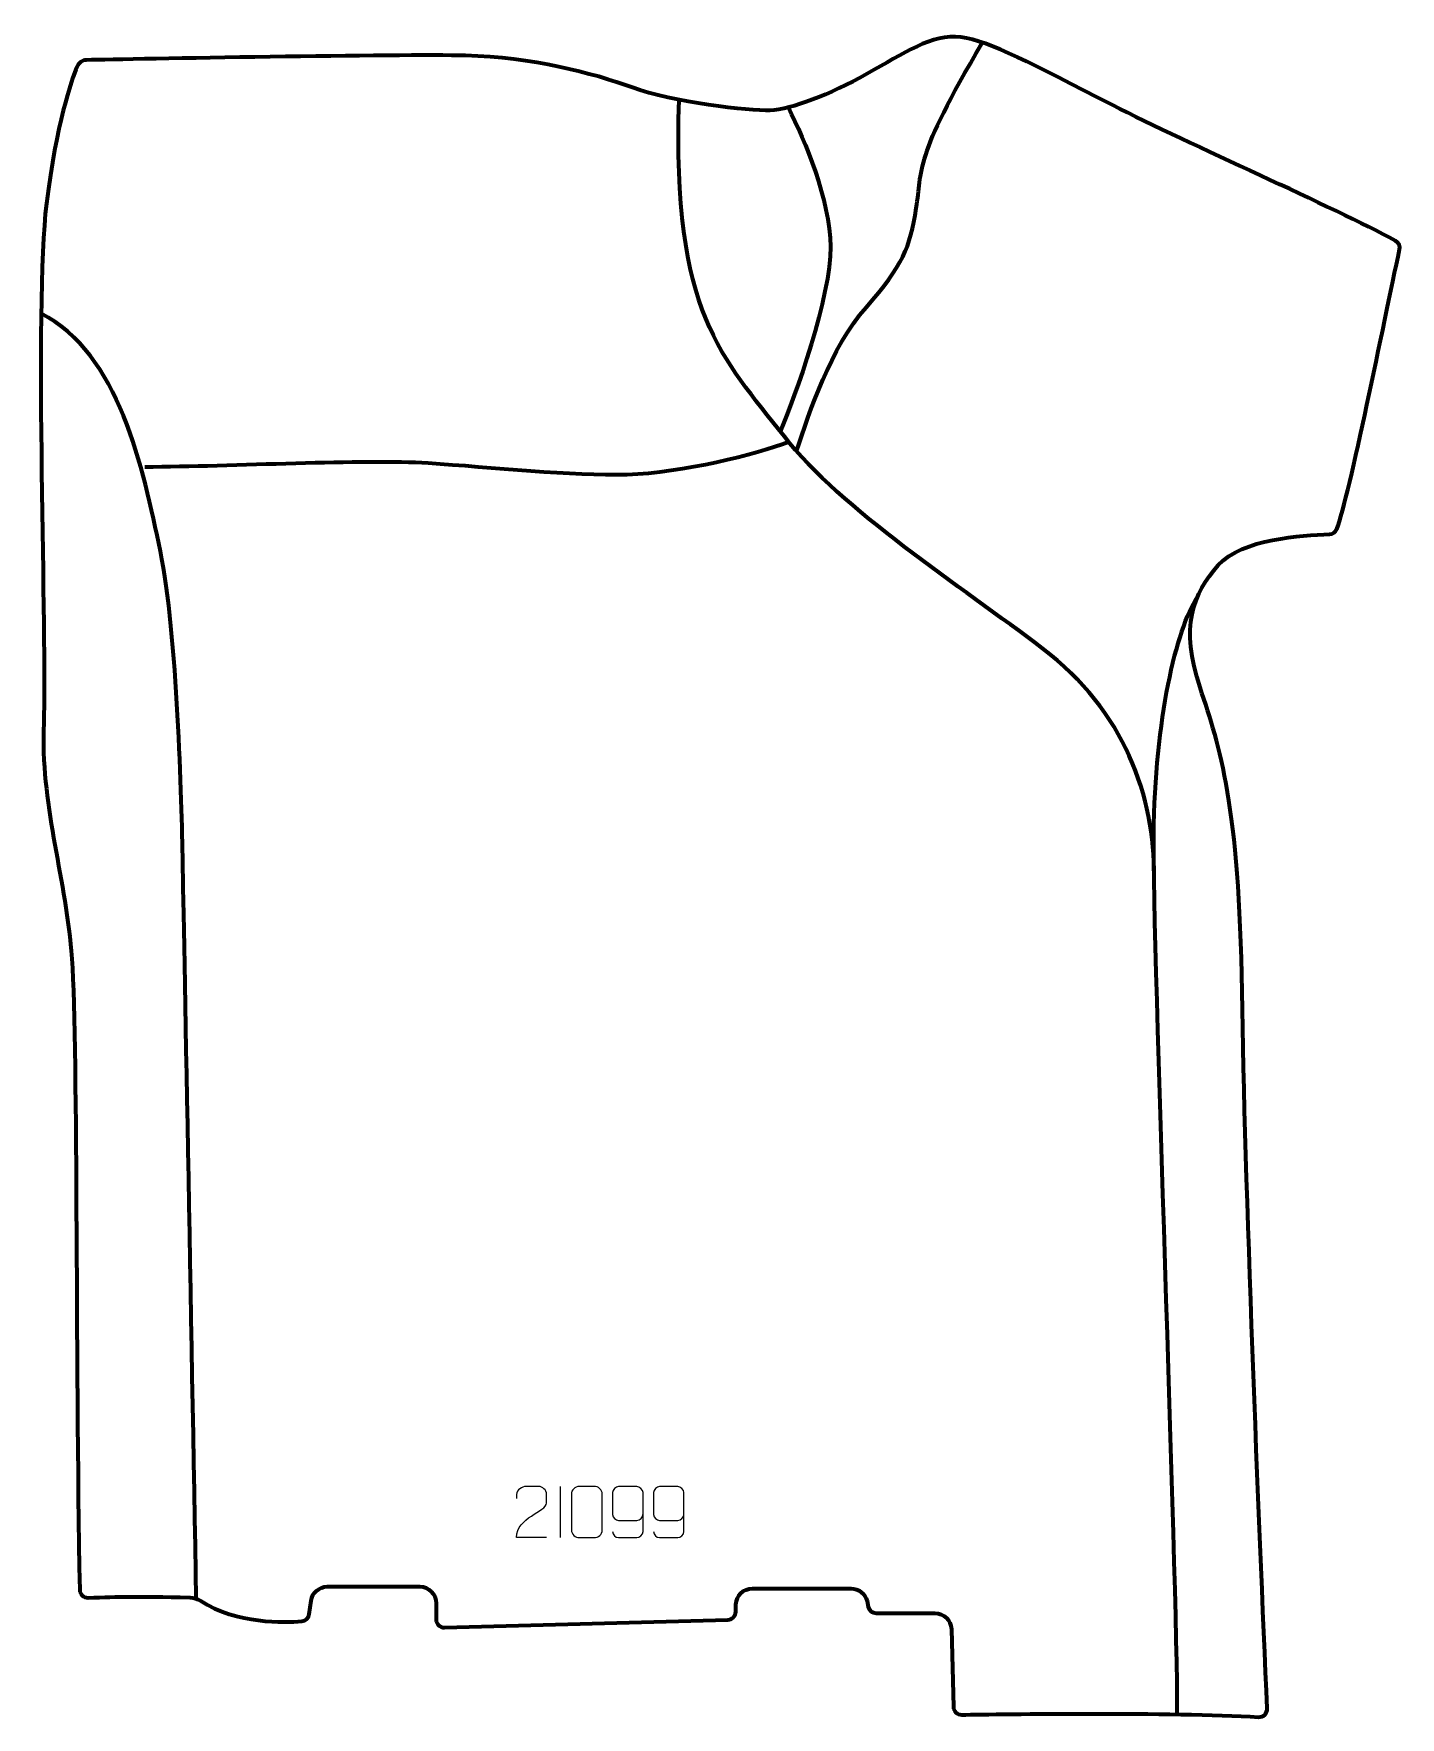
# Model space of a CAD drawing. Header units: millimetres. Extents: x -335 to 332, y -410 to 412.
import ezdxf

# ---------------------------------------------------------------- set-up
doc = ezdxf.new("R2010")
doc.units = ezdxf.units.MM
doc.header["$MEASUREMENT"] = 0
for name, color, linetype in [('layer 1', 7, 'Continuous'), ('layer 2', 7, 'Continuous'), ('layer 3', 7, 'Continuous')]:
    doc.layers.add(name, color=color, linetype=linetype)

msp = doc.modelspace()

# ---------------------------------------------------------------- linework, layer by layer
at = {"layer": 'layer 1', "color": 250, "lineweight": 9}
for points, knots in [([(-84.7886, -322.4289), (-89.703, -322.4286), (-94.6174, -322.4286), (-99.5315, -322.4289), (-99.5315, -322.4289), (-99.5315, -312.4966), (-84.8805, -309.8554), (-84.7886, -305.5451), (-84.7886, -305.5451), (-84.7889, -304.121), (-84.7889, -302.6973), (-84.7886, -301.274), (-84.7886, -301.274), (-84.8055, -299.1969), (-86.9283, -297.4721), (-88.5993, -297.4548), (-88.5993, -297.4548), (-90.6725, -297.4552), (-92.7454, -297.4552), (-94.8178, -297.4548), (-94.8178, -297.4548), (-96.6399, -297.4383), (-99.4646, -299.2304), (-99.5315, -301.324), (-99.5315, -301.324), (-99.5315, -301.324), (-99.5315, -303.3788), (-99.5315, -303.3788)], [0, 0, 0, 0, 0.125, 0.125, 0.125, 0.125, 0.25, 0.25, 0.25, 0.25, 0.375, 0.375, 0.375, 0.375, 0.5, 0.5, 0.5, 0.5, 0.625, 0.625, 0.625, 0.625, 0.75, 0.75, 0.75, 0.75, 1, 1, 1, 1]), ([(-68.7406, -297.4425), (-66.3745, -297.4425), (-64.008, -297.4425), (-61.6415, -297.4425), (-61.6415, -297.4425), (-59.661, -297.4069), (-57.635, -298.9012), (-57.6079, -301.3433), (-57.6079, -301.3433), (-57.6083, -307.1007), (-57.6083, -312.8585), (-57.6079, -318.6167), (-57.6079, -318.6167), (-57.75, -320.9443), (-59.4564, -322.4266), (-61.6415, -322.4374), (-61.6415, -322.4374), (-64.0139, -322.437), (-66.3863, -322.437), (-68.7583, -322.4374), (-68.7583, -322.4374), (-70.7168, -322.543), (-72.7232, -320.6551), (-72.7118, -318.6341), (-72.7118, -318.6341), (-72.7114, -312.8535), (-72.7114, -307.0732), (-72.7118, -301.2934), (-72.7118, -301.2934), (-72.7075, -299.1514), (-70.9304, -297.4289), (-68.7406, -297.4425)], [0, 0, 0, 0, 0.11111111, 0.11111111, 0.11111111, 0.11111111, 0.22222222, 0.22222222, 0.22222222, 0.22222222, 0.33333333, 0.33333333, 0.33333333, 0.33333333, 0.44444444, 0.44444444, 0.44444444, 0.44444444, 0.55555556, 0.55555556, 0.55555556, 0.55555556, 0.66666667, 0.66666667, 0.66666667, 0.66666667, 0.77777778, 0.77777778, 0.77777778, 0.77777778, 1, 1, 1, 1]), ([(-52.5899, -319.4825), (-52.5658, -320.822), (-51.2096, -322.4753), (-49.6377, -322.4409), (-49.6377, -322.4409), (-46.6529, -322.4406), (-43.6677, -322.4406), (-40.6823, -322.4409), (-40.6823, -322.4409), (-39.4632, -322.4559), (-37.735, -321.0183), (-37.73, -319.4825), (-37.73, -319.4825), (-37.7303, -313.1221), (-37.7303, -306.7613), (-37.73, -300.4005), (-37.73, -300.4005), (-37.7347, -299.2376), (-39.4632, -297.4665), (-40.6823, -297.4421), (-40.6823, -297.4421), (-43.6677, -297.4424), (-46.6529, -297.4424), (-49.6377, -297.4421), (-49.6377, -297.4421), (-50.9158, -297.4859), (-52.5855, -299.1004), (-52.5899, -300.4005), (-52.5899, -300.4005), (-52.5899, -303.9839), (-52.5899, -307.5669), (-52.5899, -311.1497), (-52.5899, -311.1497), (-52.5514, -312.6279), (-50.9687, -314.0608), (-49.6377, -314.0587), (-49.6377, -314.0587), (-46.6529, -314.059), (-43.6677, -314.059), (-40.6823, -314.0587), (-40.6823, -314.0587), (-39.3528, -314.0637), (-37.7098, -312.5565), (-37.7515, -311.1279)], [0, 0, 0, 0, 0.08333333, 0.08333333, 0.08333333, 0.08333333, 0.16666667, 0.16666667, 0.16666667, 0.16666667, 0.25, 0.25, 0.25, 0.25, 0.33333333, 0.33333333, 0.33333333, 0.33333333, 0.41666667, 0.41666667, 0.41666667, 0.41666667, 0.5, 0.5, 0.5, 0.5, 0.58333333, 0.58333333, 0.58333333, 0.58333333, 0.66666667, 0.66666667, 0.66666667, 0.66666667, 0.75, 0.75, 0.75, 0.75, 0.83333333, 0.83333333, 0.83333333, 0.83333333, 1, 1, 1, 1]), ([(-32.5899, -319.4825), (-32.5658, -320.822), (-31.2096, -322.4753), (-29.6377, -322.4409), (-29.6377, -322.4409), (-26.6529, -322.4406), (-23.6677, -322.4406), (-20.6823, -322.4409), (-20.6823, -322.4409), (-19.4632, -322.4559), (-17.735, -321.0183), (-17.73, -319.4825), (-17.73, -319.4825), (-17.7303, -313.1221), (-17.7303, -306.7613), (-17.73, -300.4005), (-17.73, -300.4005), (-17.7347, -299.2376), (-19.4632, -297.4665), (-20.6823, -297.4421), (-20.6823, -297.4421), (-23.6677, -297.4424), (-26.6529, -297.4424), (-29.6377, -297.4421), (-29.6377, -297.4421), (-30.9158, -297.4859), (-32.5855, -299.1004), (-32.5899, -300.4005), (-32.5899, -300.4005), (-32.5899, -303.9839), (-32.5899, -307.5669), (-32.5899, -311.1497), (-32.5899, -311.1497), (-32.5514, -312.6279), (-30.9687, -314.0608), (-29.6377, -314.0587), (-29.6377, -314.0587), (-26.6529, -314.059), (-23.6677, -314.059), (-20.6823, -314.0587), (-20.6823, -314.0587), (-19.3528, -314.0637), (-17.7098, -312.5565), (-17.7515, -311.1279)], [0, 0, 0, 0, 0.08333333, 0.08333333, 0.08333333, 0.08333333, 0.16666667, 0.16666667, 0.16666667, 0.16666667, 0.25, 0.25, 0.25, 0.25, 0.33333333, 0.33333333, 0.33333333, 0.33333333, 0.41666667, 0.41666667, 0.41666667, 0.41666667, 0.5, 0.5, 0.5, 0.5, 0.58333333, 0.58333333, 0.58333333, 0.58333333, 0.66666667, 0.66666667, 0.66666667, 0.66666667, 0.75, 0.75, 0.75, 0.75, 0.83333333, 0.83333333, 0.83333333, 0.83333333, 1, 1, 1, 1])]:
    msp.add_open_spline(points, degree=3, knots=knots, dxfattribs=at)
msp.add_open_spline([(-78.16, -297.4547), (-78.16, -297.4547), (-78.16, -322.4288), (-78.16, -322.4288)], degree=3, dxfattribs=at)
at = {"layer": 'layer 2', "color": 230, "lineweight": 200}
msp.add_open_spline([(-308.5602, -351.7628), (-310.7933, -351.8401), (-312.6588, -350.0759), (-312.7033, -347.841), (-312.7033, -347.841), (-315.0016, -231.8428), (-313.5016, -73.5723), (-316.8297, -36.1171), (-316.8297, -36.1171), (-320.1969, 1.7772), (-331.9823, 36.3036), (-330.2987, 75.04), (-330.2987, 75.04), (-328.6153, 113.7767), (-335.1977, 278.2989), (-328.9603, 328.6639), (-328.9603, 328.6639), (-324.1085, 367.8367), (-316.9196, 388.4051), (-313.964, 395.612), (-313.964, 395.612), (-313.2095, 397.452), (-311.4308, 398.6635), (-309.4429, 398.7023), (-309.4429, 398.7023), (-287.1487, 399.139), (-154.2231, 401.684), (-124.4515, 400.868), (-124.4515, 400.868), (-91.9264, 399.9769), (-62.5199, 392.3999), (-42.9158, 385.2685), (-42.9158, 385.2685), (-23.3112, 378.1371), (14.115, 373.6801), (24.3628, 374.1257), (24.3628, 374.1257), (34.6103, 374.5716), (53.3237, 381.7026), (71.5913, 391.954), (71.5913, 391.954), (89.8588, 402.2054), (103.2256, 411.5649), (117.4831, 409.7823), (117.4831, 409.7823), (131.7409, 407.9994), (152.032, 396.8569), (191.3427, 376.8001), (191.3427, 376.8001), (229.5024, 357.3306), (299.473, 326.9416), (329.6214, 310.5018), (329.6214, 310.5018), (331.1754, 309.6548), (331.9868, 307.8895), (331.6157, 306.1588), (331.6157, 306.1588), (323.8535, 269.9684), (307.1565, 185.9551), (300.9642, 169.806), (300.9642, 169.806), (300.3895, 168.3081), (298.9876, 167.2942), (297.3846, 167.2349), (297.3846, 167.2349), (283.6717, 166.728), (254.8886, 165.1884), (243.1291, 152.1642), (243.1291, 152.1642), (230.6535, 138.3474), (224.4157, 121.8564), (234.2179, 92.4397), (234.2179, 92.4397), (244.0202, 63.0233), (253.3766, 35.3895), (254.7133, -55.9803), (254.7133, -55.9803), (256.0281, -145.8483), (262.9461, -315.6648), (266.9885, -405.8281), (266.9885, -405.8281), (267.0951, -408.1985), (265.1252, -410.1327), (262.7577, -409.9909), (262.7577, -409.9909), (220.103, -407.4358), (136.9254, -408.5865), (117.8722, -408.8938), (117.8722, -408.8938), (115.68, -408.9294), (113.8713, -407.193), (113.8121, -405.0005), (113.8121, -405.0005), (113.8121, -405.0005), (112.7918, -367.0561), (112.7918, -367.0561), (112.7918, -367.0561), (112.6751, -362.7201), (109.1268, -359.2664), (104.7908, -359.2685), (104.7908, -359.2685), (104.7908, -359.2685), (76.1347, -359.2812), (76.1347, -359.2812), (76.1347, -359.2812), (74.2607, -359.2823), (72.6373, -357.9816), (72.2287, -356.1524), (72.2287, -356.1524), (72.2287, -356.1524), (71.6343, -353.489), (71.6343, -353.489), (71.6343, -353.489), (70.8176, -349.8317), (67.5728, -347.2311), (63.8266, -347.2311), (63.8266, -347.2311), (63.8266, -347.2311), (15.6457, -347.2311), (15.6457, -347.2311), (15.6457, -347.2311), (11.3188, -347.2311), (7.7762, -350.6724), (7.6492, -354.9985), (7.6492, -354.9985), (7.6492, -354.9985), (7.5427, -358.624), (7.5427, -358.624), (7.5427, -358.624), (7.4806, -360.7449), (5.7742, -362.4481), (3.654, -362.5063), (3.654, -362.5063), (3.654, -362.5063), (-134.6175, -366.3015), (-134.6175, -366.3015), (-134.6175, -366.3015), (-136.8689, -366.3632), (-138.7273, -364.5546), (-138.7273, -362.3014), (-138.7273, -362.3014), (-138.7273, -362.3014), (-138.7273, -354.36), (-138.7273, -354.36), (-138.7273, -354.36), (-138.7273, -349.9404), (-142.3087, -346.3572), (-146.7273, -346.3572), (-146.7273, -346.3572), (-146.7273, -346.3572), (-191.8673, -346.3572), (-191.8673, -346.3572), (-191.8673, -346.3572), (-195.8713, -346.3572), (-199.2591, -349.3188), (-199.7953, -353.2886), (-199.7953, -353.2886), (-199.7953, -353.2886), (-200.6673, -359.7458), (-200.6673, -359.7458), (-200.6673, -359.7458), (-200.9189, -361.6057), (-202.4284, -363.0373), (-204.2978, -363.1974), (-204.2978, -363.1974), (-212.7427, -363.9217), (-236.1293, -364.6696), (-253.6627, -353.2628), (-253.6627, -353.2628), (-255.2163, -352.2521), (-257.0244, -351.6972), (-258.8771, -351.6563), (-258.8771, -351.6563), (-285.7069, -351.0612), (-293.0616, -351.2259), (-308.5602, -351.7628)], degree=3, knots=[0, 0, 0, 0, 0.02222222, 0.02222222, 0.02222222, 0.02222222, 0.04444444, 0.04444444, 0.04444444, 0.04444444, 0.06666667, 0.06666667, 0.06666667, 0.06666667, 0.08888889, 0.08888889, 0.08888889, 0.08888889, 0.11111111, 0.11111111, 0.11111111, 0.11111111, 0.13333333, 0.13333333, 0.13333333, 0.13333333, 0.15555556, 0.15555556, 0.15555556, 0.15555556, 0.17777778, 0.17777778, 0.17777778, 0.17777778, 0.2, 0.2, 0.2, 0.2, 0.22222222, 0.22222222, 0.22222222, 0.22222222, 0.24444444, 0.24444444, 0.24444444, 0.24444444, 0.26666667, 0.26666667, 0.26666667, 0.26666667, 0.28888889, 0.28888889, 0.28888889, 0.28888889, 0.31111111, 0.31111111, 0.31111111, 0.31111111, 0.33333333, 0.33333333, 0.33333333, 0.33333333, 0.35555556, 0.35555556, 0.35555556, 0.35555556, 0.37777778, 0.37777778, 0.37777778, 0.37777778, 0.4, 0.4, 0.4, 0.4, 0.42222222, 0.42222222, 0.42222222, 0.42222222, 0.44444444, 0.44444444, 0.44444444, 0.44444444, 0.46666667, 0.46666667, 0.46666667, 0.46666667, 0.48888889, 0.48888889, 0.48888889, 0.48888889, 0.51111111, 0.51111111, 0.51111111, 0.51111111, 0.53333333, 0.53333333, 0.53333333, 0.53333333, 0.55555556, 0.55555556, 0.55555556, 0.55555556, 0.57777778, 0.57777778, 0.57777778, 0.57777778, 0.6, 0.6, 0.6, 0.6, 0.62222222, 0.62222222, 0.62222222, 0.62222222, 0.64444444, 0.64444444, 0.64444444, 0.64444444, 0.66666667, 0.66666667, 0.66666667, 0.66666667, 0.68888889, 0.68888889, 0.68888889, 0.68888889, 0.71111111, 0.71111111, 0.71111111, 0.71111111, 0.73333333, 0.73333333, 0.73333333, 0.73333333, 0.75555556, 0.75555556, 0.75555556, 0.75555556, 0.77777778, 0.77777778, 0.77777778, 0.77777778, 0.8, 0.8, 0.8, 0.8, 0.82222222, 0.82222222, 0.82222222, 0.82222222, 0.84444444, 0.84444444, 0.84444444, 0.84444444, 0.86666667, 0.86666667, 0.86666667, 0.86666667, 0.88888889, 0.88888889, 0.88888889, 0.88888889, 0.91111111, 0.91111111, 0.91111111, 0.91111111, 0.93333333, 0.93333333, 0.93333333, 0.93333333, 0.95555556, 0.95555556, 0.95555556, 0.95555556, 1, 1, 1, 1], dxfattribs=at)
at = {"layer": 'layer 3', "color": 142, "lineweight": 200}
for points, knots in [([(37.2259, 207.7561), (43.8137, 227.1589), (53.3761, 257.8379), (71.3053, 278.1579), (71.3053, 278.1579), (89.2349, 298.4779), (92.5697, 307.2433), (95.6833, 326.3678), (95.6833, 326.3678), (98.7969, 345.4926), (94.0157, 349.8755), (128.0069, 407.217)], [0, 0, 0, 0, 0.25, 0.25, 0.25, 0.25, 0.5, 0.5, 0.5, 0.5, 1, 1, 1, 1]), ([(211.7774, 0.0017), (212.1884, 39.0465), (197.2172, 81.2331), (157.3742, 111.5137), (157.3742, 111.5137), (117.5311, 141.7948), (58.7206, 179.6478), (31.267, 214.909), (31.267, 214.909), (0.9994, 253.7841), (-23.5289, 274.9708), (-20.0979, 379.3197)], [0, 0, 0, 0, 0.25, 0.25, 0.25, 0.25, 0.5, 0.5, 0.5, 0.5, 1, 1, 1, 1]), ([(33.2565, 375.5975), (41.4229, 359.0392), (53.3761, 330.8392), (53.7744, 307.4867), (53.7744, 307.4867), (54.1727, 284.1342), (36.3158, 233.6697), (29.2489, 217.4864)], [0, 0, 0, 0, 0.33333333, 0.33333333, 0.33333333, 0.33333333, 1, 1, 1, 1]), ([(-255.8061, -352.2118), (-258.1965, -218.7378), (-261.7825, -22.8565), (-262.3801, 7.0259), (-262.3801, 7.0259), (-262.9777, 36.9083), (-264.9698, 118.3873), (-273.337, 159.0273), (-273.337, 159.0273), (-281.7042, 199.6669), (-293.7241, 255.8468), (-331.5415, 274.9708)], [0, 0, 0, 0, 0.25, 0.25, 0.25, 0.25, 0.5, 0.5, 0.5, 0.5, 1, 1, 1, 1]), ([(-280.865, 200.1883), (-238.1897, 200.4155), (-173.3309, 204.0496), (-142.6519, 202.0575), (-142.6519, 202.0575), (-111.9726, 200.0654), (-72.1296, 195.6828), (-45.435, 196.4794), (-45.435, 196.4794), (-18.7399, 197.2763), (17.962, 206.4058), (33.2564, 212.4154)], [0, 0, 0, 0, 0.25, 0.25, 0.25, 0.25, 0.5, 0.5, 0.5, 0.5, 1, 1, 1, 1]), ([(223.1085, -408.6699), (223.1085, -338.6124), (211.0908, -35.7641), (211.6432, 20.5911), (211.6432, 20.5911), (212.1957, 76.9463), (222.6488, 121.0128), (232.8889, 136.5886)], [0, 0, 0, 0, 0.33333333, 0.33333333, 0.33333333, 0.33333333, 1, 1, 1, 1])]:
    msp.add_open_spline(points, degree=3, knots=knots, dxfattribs=at)

doc.saveas('drawing.dxf')
